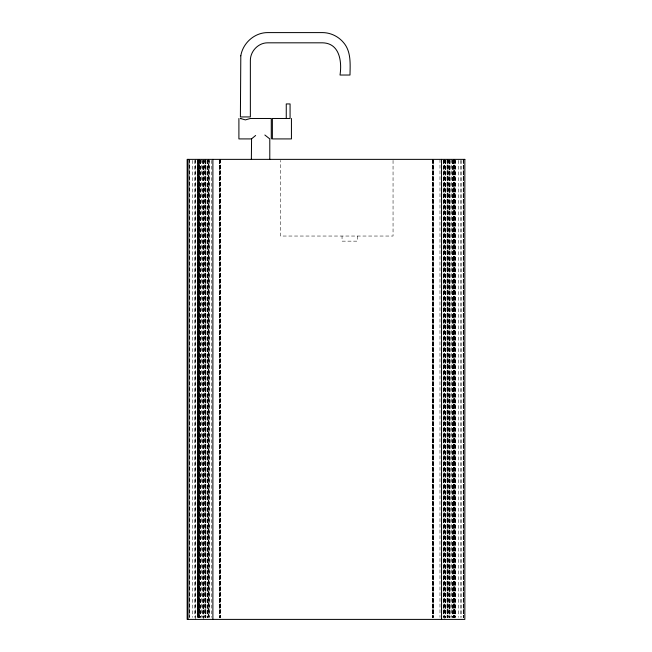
<?xml version="1.0" encoding="UTF-8"?>
<svg xmlns="http://www.w3.org/2000/svg" width="652" height="652" viewBox="0 0 652 652"><rect width="100%" height="100%" fill="white"/><g stroke="black" fill="none" stroke-linecap="round" stroke-linejoin="round"><path stroke-width="0.49" stroke-dasharray="3.26 2.44" d="M463.711 159.365L463.711 617.362M463.572 159.365L463.564 617.362M463.515 160.384L463.442 617.362M463.295 160.384L463.352 617.362M463.205 159.365L463.23 617.362M461.396 160.384L461.396 617.362M460.263 160.384L460.263 617.362M458.405 160.384L458.405 617.362M455.463 160.384L455.463 617.362M455.129 160.384L455.226 617.362M454.99 159.365L455.055 617.362M454.762 159.365L454.762 617.362M454.713 159.365L454.656 617.362M454.558 159.365L454.526 617.362M454.33 159.365L454.371 617.362M454.216 160.384L454.216 617.362M454.053 160.384L454.167 617.362M454.02 159.365L454.02 617.362M453.825 159.365L453.825 617.362M453.727 160.384L453.759 617.362M453.531 159.365L453.588 617.362M453.409 159.365L453.474 617.362M453.352 160.384L453.352 617.362M452.953 160.384L452.953 617.362M452.504 160.384L452.504 617.362M452.276 160.384L452.276 617.362M452.097 160.384L452.097 617.362M451.192 159.365L451.192 617.362M450.043 160.384L450.043 617.362M449.872 160.384L449.872 617.362M449.774 159.365L449.774 617.362M449.587 160.384L449.684 617.362M449.497 160.384L449.497 617.362M449.407 160.384L449.318 617.362M449.155 160.384L449.236 617.362M449.081 160.384L449.081 617.362M449.008 160.384L449.008 617.362M448.421 159.365L448.421 617.362M447.875 159.365L447.842 617.362M447.745 160.384L447.704 617.362M447.655 160.384L447.549 617.362L447.427 160.384M447.37 159.365L447.37 617.362M447.044 159.365L447.044 617.362M445.813 160.384L445.813 617.362M445.585 160.384L445.585 617.362M445.406 160.384L445.406 617.362M445.332 160.384L445.34 617.362M444.835 159.365L444.86 619.4M444.167 159.365L444.167 617.362M444.028 160.384L444.069 617.362M443.939 159.365L443.882 617.362M443.825 160.384L443.759 617.362M443.702 160.384L443.702 617.362M439.978 159.365L439.978 617.362M433.409 160.384L433.409 617.362L433.36 159.365M433.164 160.384L433.205 617.362M432.985 159.365L433.034 617.362M432.863 160.384L432.863 617.362M432.724 159.365L432.773 617.362M432.7 160.384L432.667 617.362M432.455 159.365L432.472 617.362M393.05 160.376L393.05 236.04L280.466 236.04L280.466 160.376M357.386 236.04L357.386 241.15L342.047 241.15L342.047 236.04M220.409 159.365L220.409 617.362M220.392 159.365L220.392 617.362M220.14 159.365L220.197 617.362M220.009 160.384L220.099 617.362M219.879 159.365L219.879 617.362L219.83 160.384M219.708 160.384L219.659 617.362M219.504 159.365L219.504 617.362M219.455 160.384L219.455 617.362M211.321 160.384L211.321 617.362M209.17 160.384L209.17 617.362L209.047 160.384M208.933 159.365L208.885 617.362M208.037 159.365L208.037 617.362M207.523 160.384L207.532 617.362M207.466 160.384L207.466 617.362M207.287 160.384L207.287 617.362M207.059 160.384L207.059 617.362M205.82 159.365L205.82 617.362M205.502 159.365L205.502 617.362M205.437 160.384L205.38 617.362M205.266 160.384L205.323 617.362M205.127 160.384L205.095 617.362L204.997 160.384M204.443 159.365L204.443 617.362M203.856 160.384L203.856 617.362M203.783 160.384L203.709 617.362M203.628 160.384L203.693 619.4M203.465 160.384L203.546 617.362M203.375 160.384L203.375 617.362M203.188 160.384L203.277 617.362M203.09 159.365L203.09 617.362M202.992 160.384L202.992 617.362M202.821 160.384L202.821 617.362M201.68 159.365L201.68 617.362M200.767 160.384L200.767 617.362M200.588 160.384L200.588 617.362M200.36 160.384L200.36 617.362M199.52 160.384L199.52 617.362M199.455 159.365L199.398 617.362M199.333 159.365L199.227 617.362M199.186 617.362L199.08 159.365L199.047 617.362M198.852 159.365L198.819 617.362M198.746 160.384L198.705 617.362L198.656 160.384M198.534 159.365L198.501 617.362M198.306 159.365L198.347 617.362M198.216 617.362L198.159 159.365L198.11 617.362M197.695 160.384L197.637 617.362M197.401 160.384L197.401 617.362M195.6 160.384L195.6 619.4M195.25 159.365L195.25 617.362M194.467 160.384L194.467 617.362M192.601 160.384L192.601 617.362M189.667 159.365L189.634 617.362L189.52 160.384M189.39 617.362L189.161 159.365M208.762 617.362L208.738 159.365L208.697 617.362M197.874 617.362L197.874 159.365L197.809 617.362"/><path stroke-width="0.98" d="M238.901 118.477L238.901 138.917L251.444 138.917L255.641 135.486M251.37 159.365L251.574 138.721M286.261 118.477L286.261 103.937L290.075 103.937L290.075 118.477L272.373 118.477L272.373 138.917L291.436 138.917L291.436 118.477M240.8 118.672L240.392 118.477L245.38 119.895L250.36 118.477L271.281 118.477L271.281 138.917M269.789 159.365L269.789 138.917L264.851 135.005M441.543 159.365L441.543 619.4M212.886 159.365L212.886 619.4M188.02 159.365L188.02 619.4M240.808 55.827L240.392 116.936L250.36 116.936L250.36 60.709C250.172 51.321 258.298 42.682 267.793 42.82L322.593 42.82C339.733 43.211 342.039 61.606 340.026 75.029L349.994 75.029C350.165 64.067 351.298 51.598 343.58 42.641C338.445 36.447 330.645 32.657 322.593 32.6L267.793 32.6C254.655 32.486 242.862 42.967 240.808 55.827M464.843 159.365L187.157 159.365L187.157 619.4L464.843 619.4L464.843 159.365"/></g></svg>
